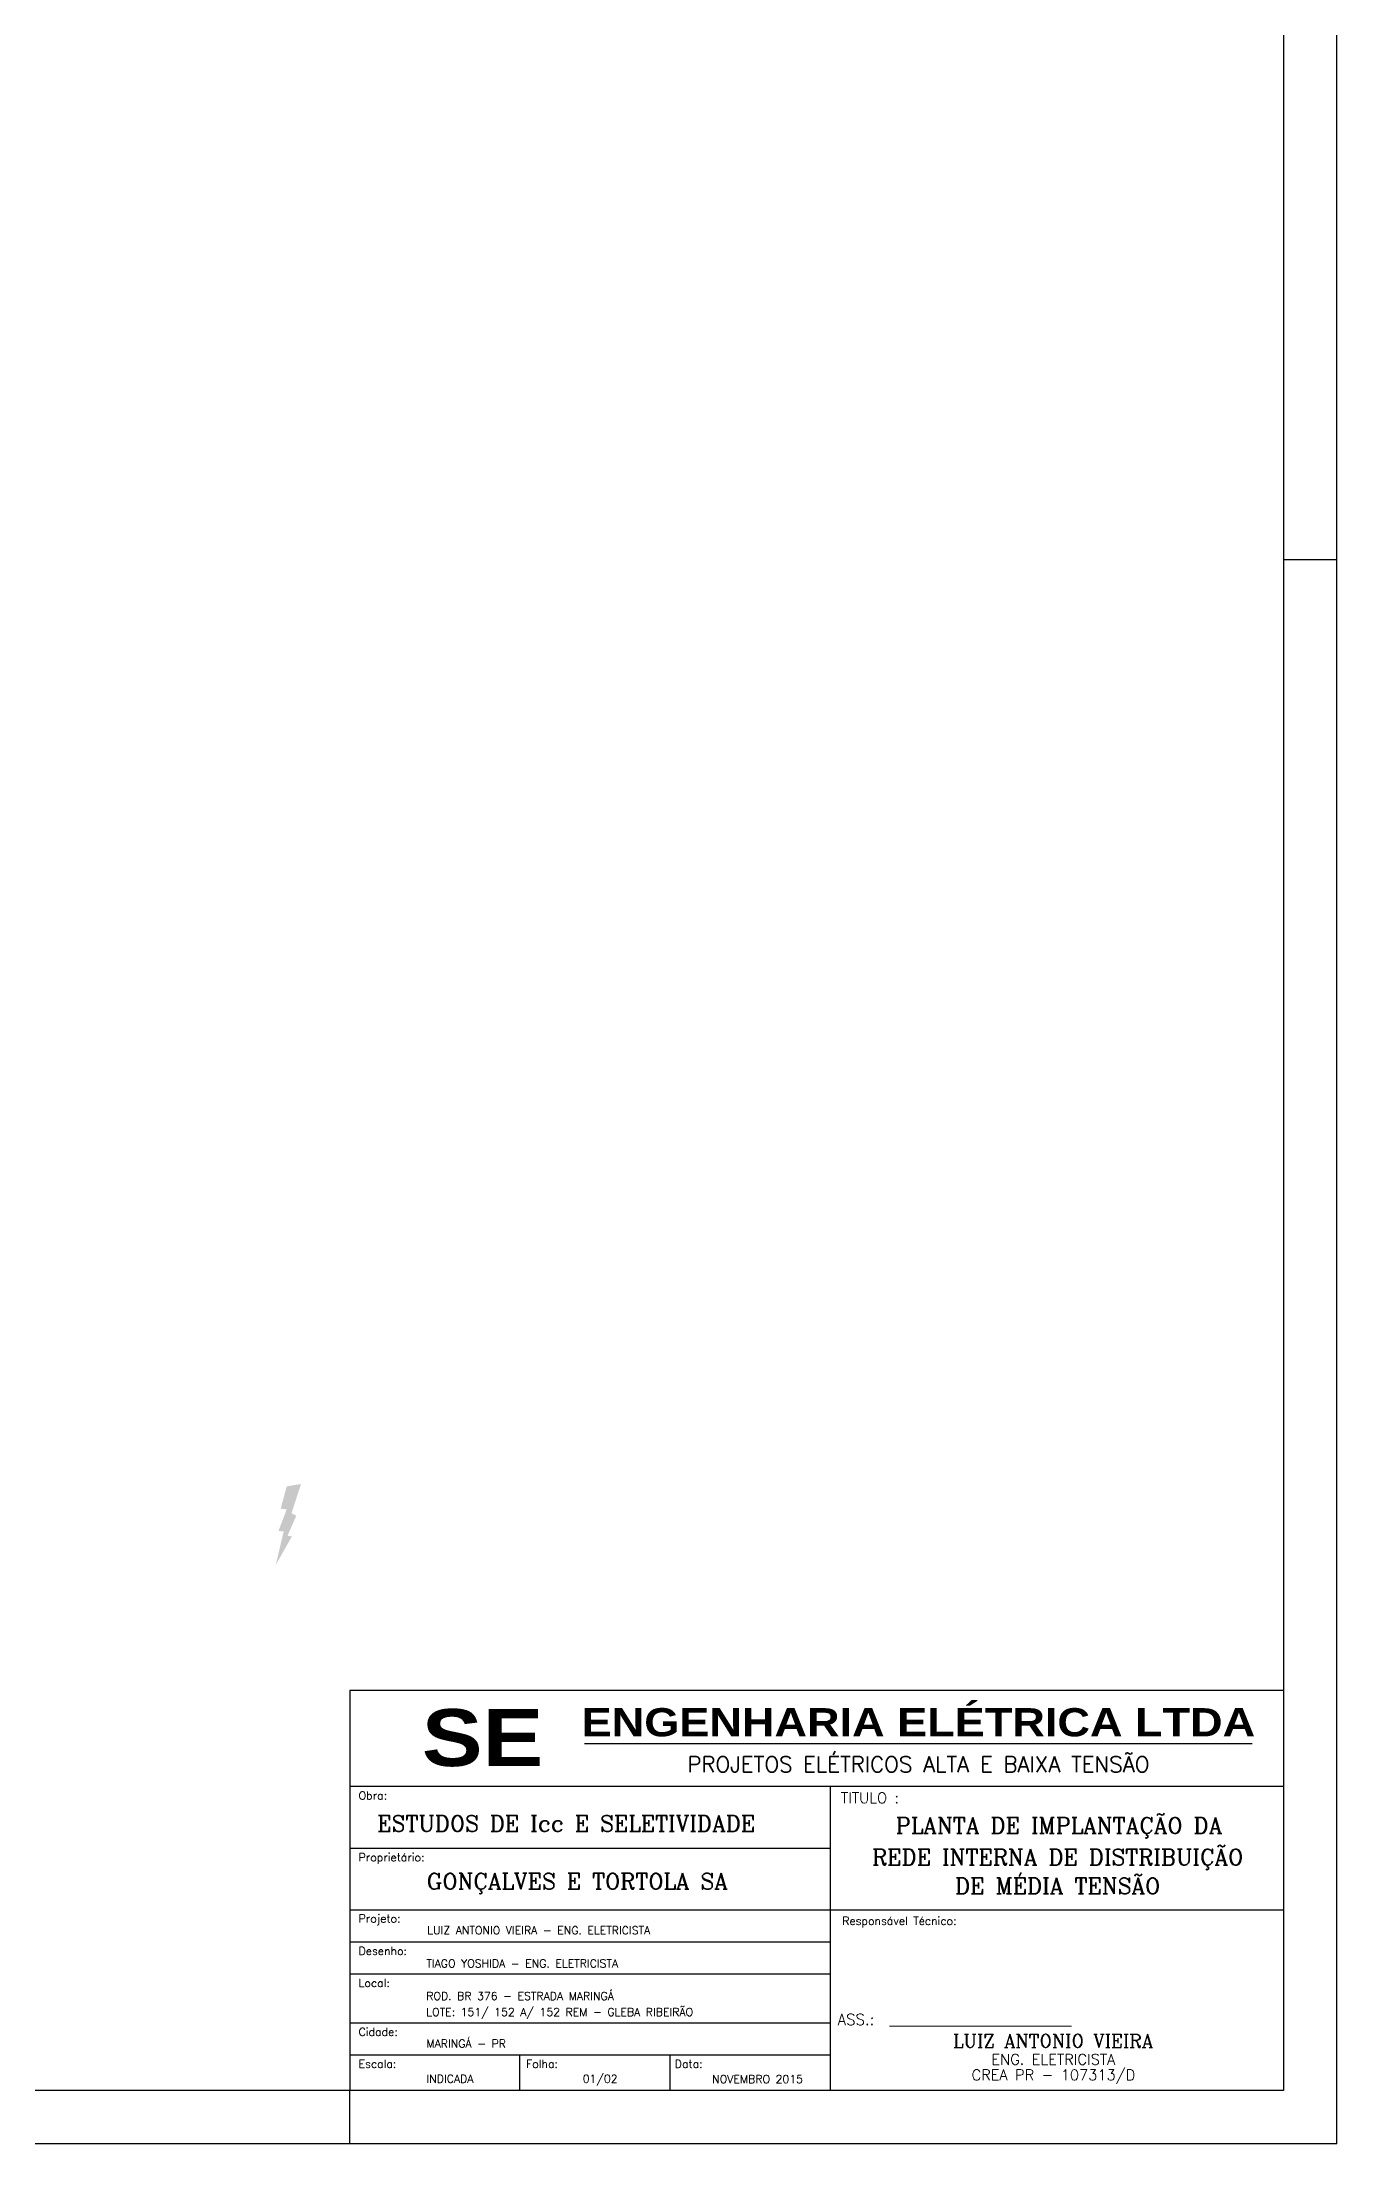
# Model space of a CAD drawing. Header units: millimetres. Extents: x 997 to 4249, y 599 to 1440.
# Drawn here: x 1943.2 to 2185.9, y 599.1 to 993.1 of the extents above; entities that cross this region are included whole.
import ezdxf
from ezdxf.enums import TextEntityAlignment as Align

# ---------------------------------------------------------------- set-up
doc = ezdxf.new("R2010")
doc.units = ezdxf.units.MM
doc.layers.add('CARIMBO', color=8, linetype='Continuous')
doc.styles.add('ROMANC', font='romanc', dxfattribs={"height": 0.3})
doc.styles.add('ROMANS', font='ROMANS.SHX')
doc.styles.add('style1', font='', dxfattribs={"height": 0.3})
doc.styles.get('style1').set_extended_font_data('Arial Black')

msp = doc.modelspace()

# ---------------------------------------------------------------- hatches: boundary and pattern name
at = {"extrusion": (-0.166692, 0.311007, 0.935675)}
msp.add_hatch(color=256, dxfattribs=at).paths.add_polyline_path([(-2093.31, 329.87), (-2092.73, 328.99), (-2096.89, 324.72), (-2094.33, 323.78), (-2091.37, 327.13), (-2092.27, 327.86), (-2089.01, 330.88), (-2089.84, 331.45), (-2085.58, 336.59), (-2090.77, 333.11), (-2090.09, 332.58)])

# ---------------------------------------------------------------- linework, layer by layer
for p, q in [((2044.85, 674.13), (2169.97, 674.13)), ((2090.85, 666.09), (2090.85, 609.09)), ((2000.85, 654.53), (2090.85, 654.53)), ((2000.85, 642.97), (2086.81, 642.97)), ((2000.85, 642.97), (2090.85, 642.97)), ((2090.85, 642.97), (2175.85, 642.97)), ((2000.85, 636.97), (2090.85, 636.97)), ((2000.85, 630.97), (2090.85, 630.97)), ((2000.85, 621.8), (2090.85, 621.8)), ((2000.85, 615.8), (2090.85, 615.8)), ((2032.68, 615.8), (2032.68, 609.09)), ((2060.85, 615.8), (2060.85, 609.09)), ((2000.85, 599.09), (2000.85, 609.09))]:
    msp.add_line(p, q)
at = {"layer": 'CARIMBO', "color": 7}
for p, q in [((2185.85, 599.09), (2185.85, 1440.09)), ((2175.85, 896.09), (2185.85, 896.09)), ((2185.85, 599.09), (996.85, 599.09))]:
    msp.add_line(p, q, dxfattribs=at)
at = {"layer": 'CARIMBO'}
for p, q in [((2175.85, 1430.09), (2175.85, 609.09)), ((2175.85, 666.09), (2000.85, 666.09)), ((2175.85, 609.09), (1021.85, 609.09))]:
    msp.add_line(p, q, dxfattribs=at)
msp.add_lwpolyline([(2175.85, 684.09), (2000.85, 684.09), (2000.85, 609.09)], dxfattribs=at)

# ---------------------------------------------------------------- texts
for s, height, style, p in [('ENGENHARIA ELÉTRICA LTDA', 5.2829, 'style1', (2107.41, 675.49)), ('PROJETOS ELÉTRICOS ALTA E BAIXA TENSÃO', 2.9289, 'ROMANS', (2107.41, 668.79))]:
    msp.add_text(s, height=height, dxfattribs=dict(style=style)).set_placement(p, align=Align.CENTER)
for s, height, style, p in [('SE', 10.665, 'style1', (2014.35, 669.92)), ('Obra:', 1.5, 'ROMANS', (2002.5, 663.63)), ('TITULO :', 2, 'ROMANS', (2092.88, 662.96)), ('Proprietário:', 1.5, 'ROMANS', (2002.5, 652.07)), ('Projeto:', 1.5, 'ROMANS', (2002.5, 640.59)), ('Responsável Técnico:', 1.5, 'ROMANS', (2093.14, 640.15)), ('Desenho:', 1.5, 'ROMANS', (2002.5, 634.51)), ('Local:', 1.5, 'ROMANS', (2002.5, 628.51)), ('ASS.:  ________________________', 2.07, 'ROMANS', (2092.26, 621.38)), ('Cidade:', 1.5, 'ROMANS', (2002.5, 619.35)), ('Escala:', 1.5, 'ROMANS', (2002.5, 613.35)), ('Folha:', 1.5, 'ROMANS', (2033.88, 613.35)), ('Data:', 1.5, 'ROMANS', (2061.76, 613.35))]:
    msp.add_text(s, height=height, dxfattribs=dict(style=style)).set_placement(p)
at = {"color": 5, "style": 'ROMANC'}
for s, height, p in [('ESTUDOS DE Icc E SELETIVIDADE', 3, (2005.99, 657.65)), ('GONÇALVES E TORTOLA SA', 3, (2015.27, 646.82)), ('LUIZ ANTONIO VIEIRA - ENG. ELETRICISTA', 1.4999, (2015.36, 638.38)), ('TIAGO YOSHIDA - ENG. ELETRICISTA', 1.5, (2015.2, 632.17)), ('ROD. BR 376 - ESTRADA MARINGÁ', 1.5, (2015.18, 626.07)), ('LOTE: 151/ 152 A/ 152 REM - GLEBA RIBEIRÃO', 1.5, (2015.18, 623.07)), ('MARINGÁ - PR', 1.5, (2015.2, 617.15)), ('INDICADA', 1.5, (2015.22, 610.56)), ('01/02', 1.5, (2044.49, 610.56)), ('NOVEMBRO 2015', 1.4999, (2068.75, 610.49))]:
    msp.add_text(s, height=height, dxfattribs=at).set_placement(p)
for s, height, p in [('PLANTA DE IMPLANTAÇÃO DA', 3, (2133.78, 657.28)), ('REDE INTERNA DE DISTRIBUIÇÃO', 3, (2133.51, 651.35)), ('DE MÉDIA TENSÃO', 3, (2133.51, 645.94)), ('LUIZ ANTONIO VIEIRA', 2.5, (2132.66, 617.16)), ('ENG. ELETRICISTA', 2, (2132.72, 613.95)), ('CREA PR - 107313/D', 2, (2132.72, 611.04))]:
    msp.add_text(s, height=height, dxfattribs=at).set_placement(p, align=Align.CENTER)

doc.saveas('drawing.dxf')
